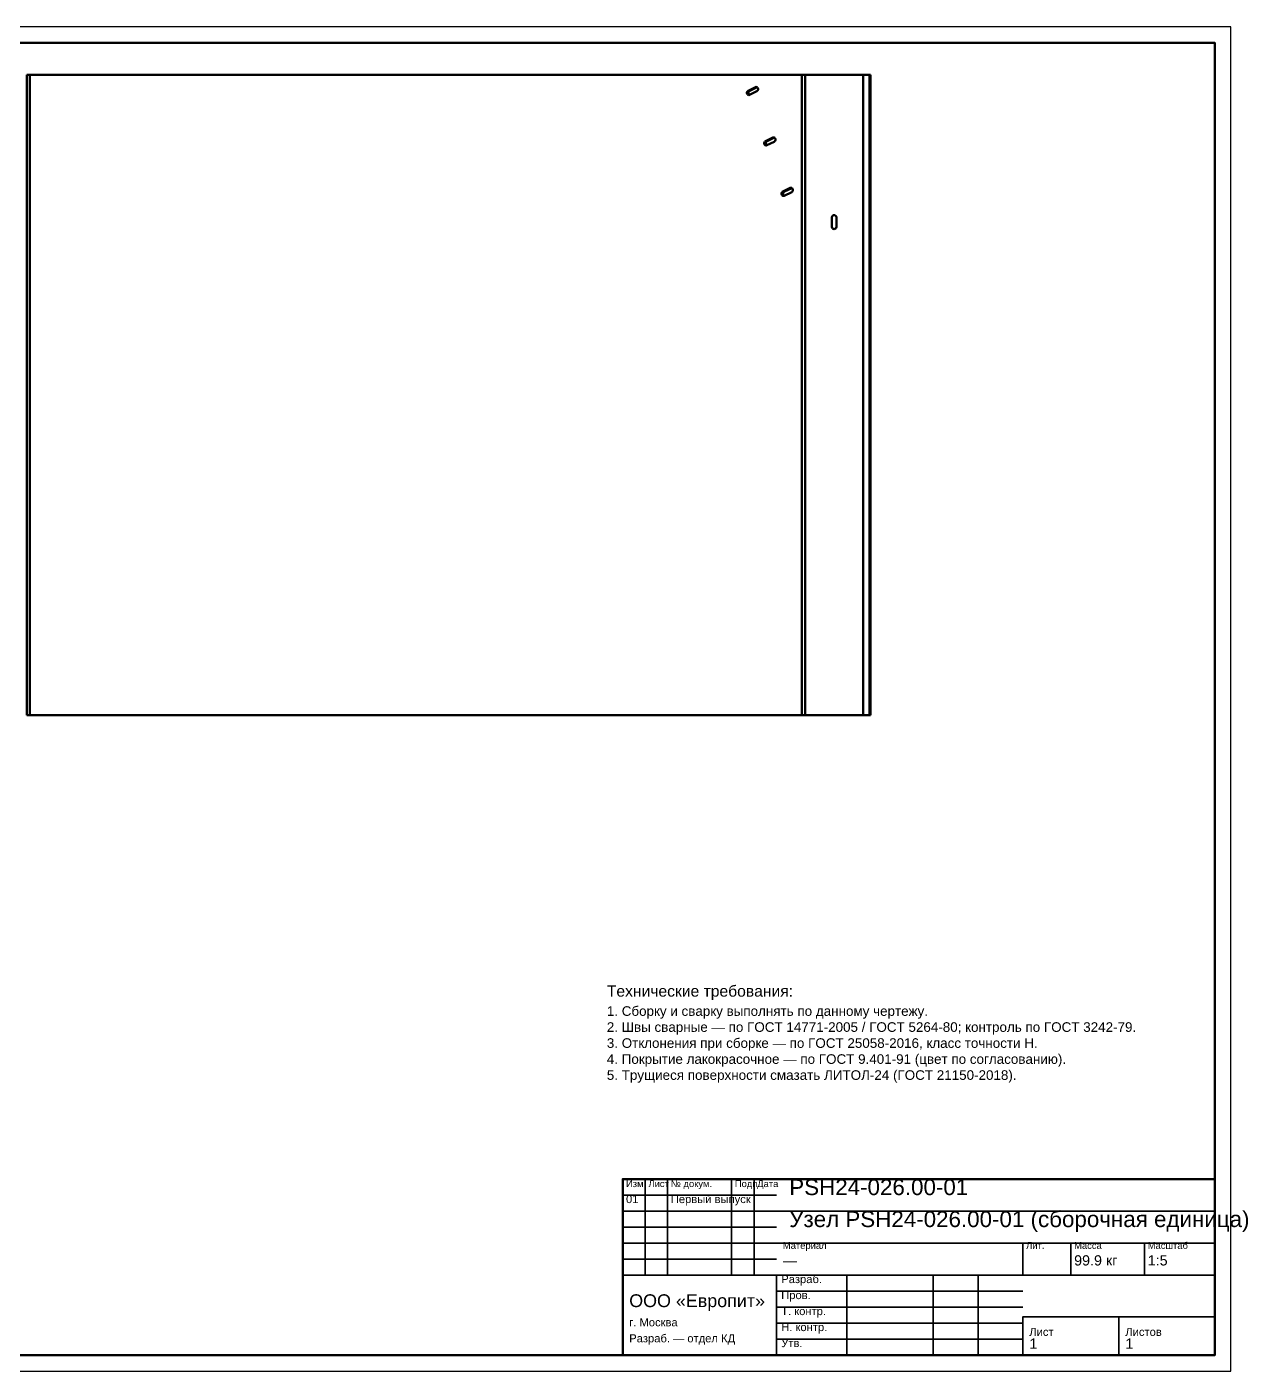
# Model space of a CAD drawing. Header units: millimetres. Extents: x 0 to 599, y 0 to 420.
# Drawn here: x 217.8 to 599.4, y 0 to 420 of the extents above; entities that cross this region are included whole.
import ezdxf

# ---------------------------------------------------------------- set-up
doc = ezdxf.new("R2010")
doc.units = ezdxf.units.MM
doc.styles.add('GOST', font='Arial')

msp = doc.modelspace()

# ---------------------------------------------------------------- linework, layer by layer
at = {"color": 1, "lineweight": 70}
for p, q in [((217.82, 405), (217.81, 405)), ((217.81, 405), (217.81, 405)), ((217.81, 405), (217.81, 405)), ((217.81, 405), (217.81, 405)), ((217.81, 405), (217.81, 405)), ((217.81, 405), (217.81, 405)), ((217.81, 405), (217.81, 405)), ((217.81, 405), (217.81, 405)), ((217.81, 405), (217.81, 405)), ((217.81, 405), (217.81, 405)), ((217.81, 405), (217.81, 405)), ((217.81, 405), (217.81, 405)), ((217.81, 405), (217.81, 405)), ((217.81, 405), (217.81, 405)), ((217.81, 405), (217.81, 405)), ((217.81, 205), (217.81, 405)), ((217.81, 205), (217.81, 405)), ((217.83, 405), (217.82, 405)), ((217.86, 405), (217.83, 405)), ((217.9, 405), (217.86, 405)), ((217.94, 405), (217.9, 405)), ((218, 405), (217.94, 405)), ((218.06, 405), (218, 405)), ((218.14, 405), (218.06, 405)), ((218.22, 405), (218.14, 405)), ((218.31, 405), (218.22, 405)), ((218.41, 405), (218.31, 405)), ((218.52, 405), (218.41, 405)), ((218.63, 405), (218.52, 405)), ((218.75, 405), (218.63, 405)), ((459.93, 405), (218.75, 405)), ((218.75, 205), (218.75, 405)), ((460, 405), (459.93, 405)), ((459.93, 205), (459.93, 405)), ((460.07, 405), (460, 405)), ((460.14, 405), (460.07, 405)), ((460.21, 405), (460.14, 405)), ((460.28, 405), (460.21, 405)), ((460.35, 405), (460.28, 405)), ((460.43, 405), (460.35, 405)), ((460.5, 405), (460.43, 405)), ((460.58, 405), (460.5, 405)), ((460.65, 405), (460.58, 405)), ((460.73, 405), (460.65, 405)), ((460.81, 405), (460.73, 405)), ((460.88, 405), (460.81, 405)), ((460.96, 405), (460.88, 405)), ((479.08, 405), (460.96, 405)), ((460.96, 205), (460.96, 405)), ((479.3, 405), (479.08, 405)), ((479.08, 205), (479.08, 405)), ((479.53, 405), (479.3, 405)), ((479.74, 405), (479.53, 405)), ((479.95, 405), (479.74, 405)), ((480.15, 405), (479.95, 405)), ((480.33, 405), (480.15, 405)), ((480.5, 405), (480.33, 405)), ((480.66, 405), (480.5, 405)), ((480.79, 405), (480.66, 405)), ((480.9, 405), (480.79, 405)), ((480.99, 405), (480.9, 405)), ((481.06, 405), (480.99, 405)), ((481.1, 405), (481.06, 405)), ((481.11, 405), (481.1, 405)), ((481.42, 405), (481.11, 405)), ((481.11, 205), (481.11, 405)), ((481.42, 405), (481.42, 205)), ((442.74, 399.5), (442.81, 399.73)), ((442.75, 399.26), (442.74, 399.5)), ((442.82, 399.04), (442.75, 399.26)), ((442.81, 399.73), (442.93, 399.92)), ((442.95, 398.86), (442.82, 399.04)), ((442.93, 399.92), (443.11, 400.05)), ((443.11, 400.05), (445.46, 401.17)), ((443.11, 400.05), (443.64, 400.05)), ((443.3, 399.62), (443.27, 399.42)), ((443.27, 399.42), (443.28, 399.22)), ((443.28, 399.22), (443.35, 399.04)), ((443.37, 399.8), (443.3, 399.62)), ((443.35, 399.04), (443.46, 398.88)), ((443.49, 399.95), (443.37, 399.8)), ((443.64, 400.05), (443.49, 399.95)), ((445.91, 399.88), (443.55, 398.75)), ((445.95, 401.15), (443.64, 400.05)), ((445.46, 401.17), (445.69, 401.23)), ((445.46, 401.17), (445.91, 401.17)), ((445.69, 401.23), (445.89, 401.18)), ((445.89, 401.18), (446.06, 401.07)), ((446.08, 400), (445.91, 399.88)), ((446.06, 401.07), (446.2, 400.88)), ((446.21, 400.19), (446.08, 400)), ((446.2, 400.88), (446.27, 400.66)), ((446.27, 400.42), (446.21, 400.19)), ((446.27, 400.66), (446.27, 400.42)), ((443.13, 398.74), (442.95, 398.86)), ((443.33, 398.7), (443.13, 398.74)), ((443.55, 398.75), (443.33, 398.7)), ((443.46, 398.88), (443.6, 398.77)), ((448.17, 383.75), (448.23, 383.98)), ((448.17, 383.51), (448.17, 383.75)), ((448.24, 383.29), (448.17, 383.51)), ((448.23, 383.98), (448.36, 384.17)), ((448.38, 383.11), (448.24, 383.29)), ((448.36, 384.17), (448.53, 384.29)), ((448.55, 382.99), (448.38, 383.11)), ((448.53, 384.29), (450.89, 385.42)), ((448.53, 384.29), (449.06, 384.29)), ((448.75, 382.95), (448.55, 382.99)), ((448.72, 383.87), (448.69, 383.67)), ((448.69, 383.67), (448.71, 383.47)), ((448.71, 383.47), (448.77, 383.29)), ((448.8, 384.05), (448.72, 383.87)), ((448.98, 383), (448.75, 382.95)), ((448.77, 383.29), (448.88, 383.13)), ((448.91, 384.19), (448.8, 384.05)), ((448.88, 383.13), (449.02, 383.02)), ((449.06, 384.29), (448.91, 384.19)), ((451.33, 384.13), (448.98, 383)), ((451.37, 385.4), (449.06, 384.29)), ((450.89, 385.42), (451.11, 385.47)), ((450.89, 385.42), (451.33, 385.42)), ((451.11, 385.47), (451.31, 385.43)), ((451.31, 385.43), (451.49, 385.31)), ((451.51, 384.25), (451.33, 384.13)), ((451.49, 385.31), (451.62, 385.13)), ((451.63, 384.44), (451.51, 384.25)), ((451.62, 385.13), (451.69, 384.91)), ((451.7, 384.67), (451.63, 384.44)), ((451.69, 384.91), (451.7, 384.67)), ((481.27, 380.85), (481.28, 381.11)), ((481.27, 380), (481.27, 380.85)), ((481.27, 379.15), (481.27, 380)), ((481.28, 378.89), (481.27, 379.15)), ((481.28, 381.11), (481.29, 381.2)), ((481.29, 378.8), (481.28, 378.89)), ((481.29, 381.2), (481.31, 381.2)), ((481.31, 378.8), (481.29, 378.8)), ((481.31, 381.2), (481.32, 381.11)), ((481.32, 378.89), (481.31, 378.8)), ((481.32, 381.11), (481.32, 380.85)), ((481.32, 380.85), (481.33, 380)), ((481.33, 380), (481.32, 379.15)), ((481.32, 379.15), (481.32, 378.89)), ((453.95, 368.54), (456.31, 369.67)), ((456.8, 369.65), (454.48, 368.54)), ((456.31, 369.67), (456.53, 369.72)), ((456.31, 369.67), (456.76, 369.67)), ((456.53, 369.72), (456.73, 369.68)), ((456.73, 369.68), (456.91, 369.56)), ((453.59, 368), (453.65, 368.23)), ((453.59, 367.76), (453.59, 368)), ((453.67, 367.54), (453.59, 367.76)), ((453.65, 368.23), (453.78, 368.42)), ((453.8, 367.35), (453.67, 367.54)), ((453.78, 368.42), (453.95, 368.54)), ((453.98, 367.24), (453.8, 367.35)), ((453.95, 368.54), (454.48, 368.54)), ((454.18, 367.19), (453.98, 367.24)), ((454.14, 368.12), (454.11, 367.92)), ((454.11, 367.92), (454.13, 367.72)), ((454.13, 367.72), (454.2, 367.54)), ((454.22, 368.3), (454.14, 368.12)), ((454.4, 367.25), (454.18, 367.19)), ((454.2, 367.54), (454.3, 367.38)), ((454.34, 368.44), (454.22, 368.3)), ((454.3, 367.38), (454.44, 367.27)), ((454.48, 368.54), (454.34, 368.44)), ((456.76, 368.37), (454.4, 367.25)), ((456.93, 368.5), (456.76, 368.37)), ((456.91, 369.56), (457.04, 369.38)), ((457.06, 368.69), (456.93, 368.5)), ((457.04, 369.38), (457.12, 369.16)), ((457.12, 368.92), (457.06, 368.69)), ((457.12, 369.16), (457.12, 368.92)), ((469.75, 361.15), (470.02, 361.2)), ((470.02, 361.2), (470.29, 361.15)), ((469.32, 360.5), (469.37, 360.77)), ((469.32, 357.5), (469.32, 360.5)), ((469.32, 360.5), (469.34, 360.5)), ((469.37, 357.23), (469.32, 357.5)), ((469.32, 357.5), (469.34, 357.5)), ((469.39, 360.77), (469.34, 360.5)), ((469.34, 360.5), (469.34, 357.5)), ((469.34, 357.5), (469.39, 357.23)), ((469.37, 360.77), (469.52, 360.99)), ((469.52, 357.01), (469.37, 357.23)), ((469.54, 360.99), (469.39, 360.77)), ((469.39, 357.23), (469.54, 357.01)), ((469.52, 360.99), (469.75, 361.15)), ((469.75, 356.85), (469.52, 357.01)), ((469.76, 361.14), (469.54, 360.99)), ((469.54, 357.01), (469.76, 356.86)), ((470.03, 361.2), (469.76, 361.14)), ((470.29, 361.15), (470.51, 360.99)), ((470.51, 357.01), (470.29, 356.85)), ((470.51, 360.99), (470.67, 360.77)), ((470.67, 357.23), (470.51, 357.01)), ((470.67, 360.77), (470.72, 360.5)), ((470.72, 357.5), (470.67, 357.23)), ((470.72, 360.5), (470.72, 357.5)), ((470.02, 356.8), (469.75, 356.85)), ((469.76, 356.86), (470.03, 356.8)), ((470.29, 356.85), (470.02, 356.8)), ((481.27, 330.85), (481.28, 331.11)), ((481.27, 330), (481.27, 330.85)), ((481.27, 329.15), (481.27, 330)), ((481.28, 328.89), (481.27, 329.15)), ((481.28, 331.11), (481.29, 331.2)), ((481.29, 328.8), (481.28, 328.89)), ((481.29, 331.2), (481.31, 331.2)), ((481.31, 328.8), (481.29, 328.8)), ((481.31, 331.2), (481.32, 331.11)), ((481.32, 328.89), (481.31, 328.8)), ((481.32, 331.11), (481.32, 330.85)), ((481.32, 330.85), (481.33, 330)), ((481.33, 330), (481.32, 329.15)), ((481.32, 329.15), (481.32, 328.89)), ((481.27, 280.85), (481.28, 281.11)), ((481.27, 280), (481.27, 280.85)), ((481.27, 279.15), (481.27, 280)), ((481.28, 278.89), (481.27, 279.15)), ((481.28, 281.11), (481.29, 281.2)), ((481.29, 278.8), (481.28, 278.89)), ((481.29, 281.2), (481.31, 281.2)), ((481.31, 278.8), (481.29, 278.8)), ((481.31, 281.2), (481.32, 281.11)), ((481.32, 278.89), (481.31, 278.8)), ((481.32, 281.11), (481.32, 280.85)), ((481.32, 280.85), (481.33, 280)), ((481.33, 280), (481.32, 279.15)), ((481.32, 279.15), (481.32, 278.89)), ((481.27, 230.85), (481.28, 231.11)), ((481.28, 231.11), (481.29, 231.2)), ((481.29, 231.2), (481.31, 231.2)), ((481.31, 231.2), (481.32, 231.11)), ((481.32, 231.11), (481.32, 230.85)), ((481.27, 230), (481.27, 230.85)), ((481.27, 229.15), (481.27, 230)), ((481.28, 228.89), (481.27, 229.15)), ((481.29, 228.8), (481.28, 228.89)), ((481.31, 228.8), (481.29, 228.8)), ((481.32, 228.89), (481.31, 228.8)), ((481.32, 230.85), (481.33, 230)), ((481.33, 230), (481.32, 229.15)), ((481.32, 229.15), (481.32, 228.89)), ((217.82, 205), (217.81, 205)), ((217.81, 205), (217.81, 205)), ((217.81, 205), (217.81, 205)), ((217.81, 205), (217.81, 205)), ((217.81, 205), (217.81, 205)), ((217.81, 205), (217.81, 205)), ((217.81, 205), (217.81, 205)), ((217.81, 205), (217.81, 205)), ((217.81, 205), (217.81, 205)), ((217.81, 205), (217.81, 205)), ((217.81, 205), (217.81, 205)), ((217.81, 205), (217.81, 205)), ((217.81, 205), (217.81, 205)), ((217.81, 205), (217.81, 205)), ((217.81, 205), (217.81, 205)), ((217.83, 205), (217.82, 205)), ((217.86, 205), (217.83, 205)), ((217.9, 205), (217.86, 205)), ((217.94, 205), (217.9, 205)), ((218, 205), (217.94, 205)), ((218.06, 205), (218, 205)), ((218.14, 205), (218.06, 205)), ((218.22, 205), (218.14, 205)), ((218.31, 205), (218.22, 205)), ((218.41, 205), (218.31, 205)), ((218.52, 205), (218.41, 205)), ((218.63, 205), (218.52, 205)), ((218.75, 205), (218.63, 205)), ((459.93, 205), (218.75, 205)), ((460, 205), (459.93, 205)), ((460.07, 205), (460, 205)), ((460.14, 205), (460.07, 205)), ((460.21, 205), (460.14, 205)), ((460.28, 205), (460.21, 205)), ((460.35, 205), (460.28, 205)), ((460.43, 205), (460.35, 205)), ((460.5, 205), (460.43, 205)), ((460.58, 205), (460.5, 205)), ((460.65, 205), (460.58, 205)), ((460.73, 205), (460.65, 205)), ((460.81, 205), (460.73, 205)), ((460.88, 205), (460.81, 205)), ((460.96, 205), (460.88, 205)), ((479.08, 205), (460.96, 205)), ((479.3, 205), (479.08, 205)), ((479.53, 205), (479.3, 205)), ((479.74, 205), (479.53, 205)), ((479.95, 205), (479.74, 205)), ((480.15, 205), (479.95, 205)), ((480.33, 205), (480.15, 205)), ((480.5, 205), (480.33, 205)), ((480.66, 205), (480.5, 205)), ((480.79, 205), (480.66, 205)), ((480.9, 205), (480.79, 205)), ((480.99, 205), (480.9, 205)), ((481.06, 205), (480.99, 205)), ((481.1, 205), (481.06, 205)), ((481.11, 205), (481.1, 205)), ((481.42, 205), (481.11, 205))]:
    msp.add_line(p, q, dxfattribs=at)
at = {"color": 7, "lineweight": 35}
for p, q in [((411, 30), (411, 60)), ((418, 30), (418, 60)), ((438, 30), (438, 60)), ((445, 30), (445, 60)), ((404, 55), (452, 55)), ((404, 50), (452, 50)), ((452, 50), (589, 50)), ((404, 45), (452, 45)), ((404, 40), (452, 40)), ((452, 40), (589, 40)), ((529, 30), (529, 40)), ((544, 30), (544, 40)), ((567, 30), (567, 40)), ((404, 35), (452, 35)), ((404, 30), (452, 30)), ((452, 30), (589, 30)), ((474, 5), (474, 30)), ((501, 5), (501, 30)), ((515, 5), (515, 30)), ((452, 25), (529, 25)), ((452, 20), (529, 20)), ((529, 17), (589, 17)), ((452, 15), (529, 15)), ((452, 10), (529, 10))]:
    msp.add_line(p, q, dxfattribs=at)
at = {"color": 7, "lineweight": 25}
msp.add_lwpolyline([(0, 0), (594, 0), (594, 420), (0, 420)], close=True, dxfattribs=at)
at = {"color": 7, "lineweight": 70}
for points in [[(20, 5), (589, 5), (589, 415), (20, 415)], [(404, 5), (589, 5), (589, 60), (404, 60)]]:
    msp.add_lwpolyline(points, close=True, dxfattribs=at)
at = {"color": 7, "lineweight": 35}
for points in [[(404, 5), (452, 5), (452, 30), (404, 30)], [(529, 5), (559, 5), (559, 17), (529, 17)], [(559, 5), (589, 5), (589, 17), (559, 17)]]:
    msp.add_lwpolyline(points, close=True, dxfattribs=at)

# ---------------------------------------------------------------- texts
at = {"color": 3, "style": 'GOST'}
for s, height, p in [('Технические требования:', 3.5, (399, 117)), ('1. Сборку и сварку выполнять по данному чертежу.', 3, (399, 111)), ('2. Швы сварные — по ГОСТ 14771-2005 / ГОСТ 5264-80; контроль по ГОСТ 3242-79.', 3, (399, 106)), ('3. Отклонения при сборке — по ГОСТ 25058-2016, класс точности Н.', 3, (399, 101)), ('4. Покрытие лакокрасочное — по ГОСТ 9.401-91 (цвет по согласованию).', 3, (399, 96)), ('5. Трущиеся поверхности смазать ЛИТОЛ-24 (ГОСТ 21150-2018).', 3, (399, 91)), ('Изм.', 2.1, (405, 57.5)), ('Лист', 2.1, (412, 57.5)), ('№ докум.', 2.1, (419, 57.5)), ('Подп.', 2.1, (439, 57.5)), ('Дата', 2.1, (446, 57.5)), ('PSH24-026.00-01', 5, (456, 55)), ('01', 2.5, (405, 52.5)), ('Первый выпуск', 2.5, (419, 52.5)), ('Узел PSH24-026.00-01 (сборочная единица)', 5, (456, 45)), ('Материал', 2.1, (454, 38.2)), ('Лит.', 2.1, (530, 38.2)), ('Масса', 2.1, (545, 38.2)), ('Масштаб', 2.1, (568, 38.2)), ('—', 3.2, (454, 33)), ('99.9 кг', 3.2, (545, 33)), ('1:5', 3.2, (568, 33)), ('Разраб.', 2.5, (453.5, 27.5)), ('ООО «Европит»', 4, (406, 20)), ('Пров.', 2.5, (453.5, 22.5)), ('Т. контр.', 2.5, (453.5, 17.5)), ('г. Москва', 2.5, (406, 14)), ('Н. контр.', 2.5, (453.5, 12.5)), ('Лист', 2.5, (531, 11)), ('Листов', 2.5, (561, 11)), ('Разраб. — отдел КД', 2.5, (406, 9)), ('Утв.', 2.5, (453.5, 7.5)), ('1', 3.2, (531, 7)), ('1', 3.2, (561, 7))]:
    msp.add_text(s, height=height, dxfattribs=at).set_placement(p)

doc.saveas('drawing.dxf')
